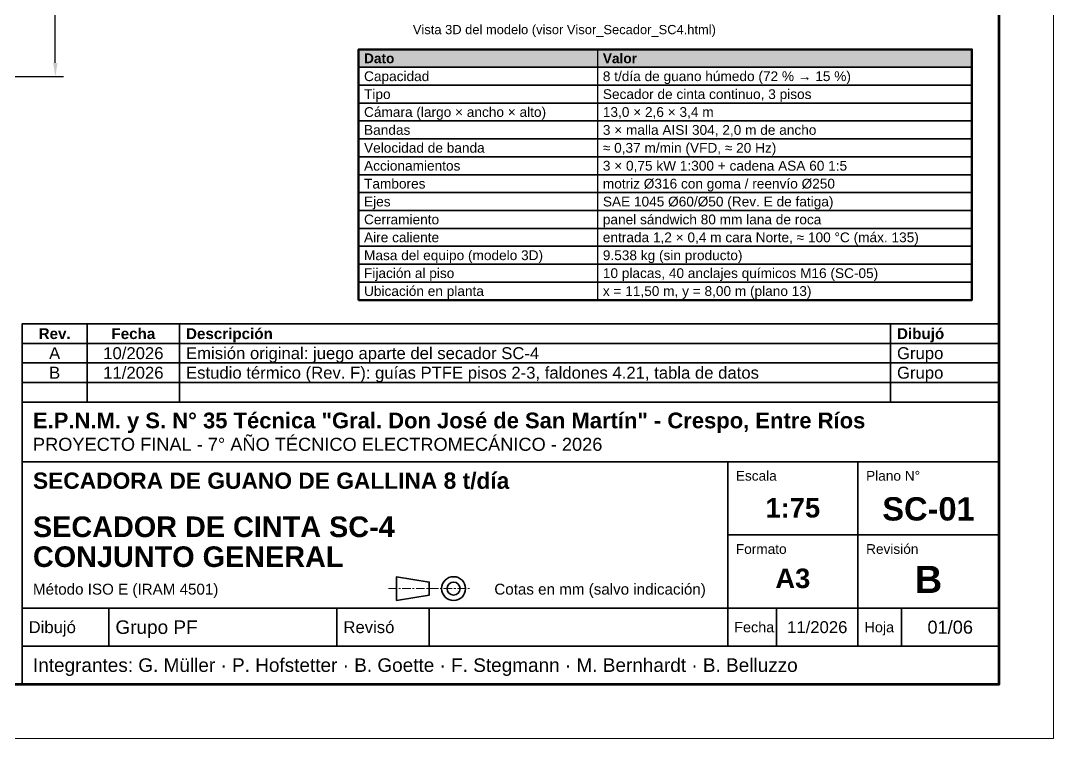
# Model space of a CAD drawing. Header units: millimetres. Extents: x 0 to 420, y 0 to 297.
# Drawn here: x 229.7 to 420, y 0 to 132.3 of the extents above; entities that cross this region are included whole.
import ezdxf
from ezdxf.enums import TextEntityAlignment as Align

# ---------------------------------------------------------------- set-up
doc = ezdxf.new("R2010")
doc.units = ezdxf.units.MM
doc.header["$LTSCALE"] = 0.5
doc.linetypes.add('CENTER', pattern=[5.08, 3.175, -0.635, 0.635, -0.635])
for name, color, linetype, lineweight in [('CONTORNO', 7, 'CONTINUOUS', 50), ('COTAS', 7, 'CONTINUOUS', 25), ('EJES', 1, 'CENTER', 18), ('FINO', 7, 'CONTINUOUS', 25), ('HOJA', 8, 'CONTINUOUS', 13), ('RECUADRO', 7, 'CONTINUOUS', 70), ('RELLENO', 9, 'CONTINUOUS', 13), ('ROTULO', 7, 'CONTINUOUS', 35), ('TEXTO', 7, 'CONTINUOUS', 25)]:
    doc.layers.add(name, color=color, linetype=linetype, lineweight=lineweight)
doc.styles.add('NEGRITA', font='arialbd.ttf')
doc.styles.get("Standard").update_dxf_attribs({"font": 'arial.ttf'})
doc.dimstyles.new('IRAM', dxfattribs={"dimtxt": 2.5, "dimasz": 2.5, "dimexe": 1.5, "dimexo": 1, "dimgap": 0.8, "dimtad": 1, "dimdec": 1, "dimtxsty": 'Standard', "dimcen": 2.5, "dimazin": 3, "dimtfac": 1, "dimtmove": 0, "dimatfit": 3})

msp = doc.modelspace()

# ---------------------------------------------------------------- hatches: boundary and pattern name
at = {"layer": 'RELLENO', "true_color": 0xe2e8ee}
msp.add_hatch(color=7, dxfattribs=at).paths.add_polyline_path([(292, 123.7), (405, 123.7), (405, 127), (292, 127)])

# ---------------------------------------------------------------- linework, layer by layer
at = {"layer": 'CONTORNO'}
msp.add_lwpolyline([(292, 80.8), (405, 80.8), (405, 127), (292, 127)], close=True, dxfattribs=at)
at = {"layer": 'EJES'}
msp.add_line((297.5, 27.6), (312.5, 27.6), dxfattribs=at)
at = {"layer": 'FINO'}
msp.add_line((336, 127), (336, 80.8), dxfattribs=at)
for points in [[(292, 123.7), (405, 123.7), (405, 127), (292, 127)], [(292, 120.4), (405, 120.4), (405, 123.7), (292, 123.7)], [(292, 117.1), (405, 117.1), (405, 120.4), (292, 120.4)], [(292, 113.8), (405, 113.8), (405, 117.1), (292, 117.1)], [(292, 110.5), (405, 110.5), (405, 113.8), (292, 113.8)], [(292, 107.2), (405, 107.2), (405, 110.5), (292, 110.5)], [(292, 103.9), (405, 103.9), (405, 107.2), (292, 107.2)], [(292, 100.6), (405, 100.6), (405, 103.9), (292, 103.9)], [(292, 97.3), (405, 97.3), (405, 100.6), (292, 100.6)], [(292, 94), (405, 94), (405, 97.3), (292, 97.3)], [(292, 90.7), (405, 90.7), (405, 94), (292, 94)], [(292, 87.4), (405, 87.4), (405, 90.7), (292, 90.7)], [(292, 84.1), (405, 84.1), (405, 87.4), (292, 87.4)], [(292, 80.8), (405, 80.8), (405, 84.1), (292, 84.1)]]:
    msp.add_lwpolyline(points, close=True, dxfattribs=at)
at = {"layer": 'HOJA'}
msp.add_lwpolyline([(0, 0), (420, 0), (420, 297), (0, 297)], close=True, dxfattribs=at)
at = {"layer": 'RECUADRO'}
msp.add_lwpolyline([(20, 10), (410, 10), (410, 287), (20, 287)], close=True, dxfattribs=at)
at = {"layer": 'ROTULO'}
for p, q in [((242, 72.8), (242, 76.4)), ((259, 72.8), (259, 76.4)), ((390, 72.8), (390, 76.4)), ((242, 69.2), (242, 72.8)), ((259, 69.2), (259, 72.8)), ((390, 69.2), (390, 72.8)), ((242, 65.6), (242, 69.2)), ((259, 65.6), (259, 69.2)), ((390, 65.6), (390, 69.2)), ((242, 62), (242, 65.6)), ((259, 62), (259, 65.6)), ((390, 62), (390, 65.6)), ((230, 62), (410, 62)), ((230, 10), (230, 62)), ((230, 51), (410, 51)), ((360, 24), (360, 51)), ((384, 24), (384, 51)), ((360, 37.5), (410, 37.5)), ((230, 24), (410, 24)), ((246, 17), (246, 24)), ((288, 17), (288, 24)), ((305, 17), (305, 24)), ((360, 17), (360, 24)), ((369, 17), (369, 24)), ((384, 17), (384, 24)), ((392, 17), (392, 24)), ((230, 17), (410, 17))]:
    msp.add_line(p, q, dxfattribs=at)
for points in [[(230, 72.8), (410, 72.8), (410, 76.4), (230, 76.4)], [(230, 69.2), (410, 69.2), (410, 72.8), (230, 72.8)], [(230, 65.6), (410, 65.6), (410, 69.2), (230, 69.2)], [(230, 62), (410, 62), (410, 65.6), (230, 65.6)], [(299, 25.4), (305, 26.4), (305, 28.8), (299, 29.8)]]:
    msp.add_lwpolyline(points, close=True, dxfattribs=at)
for radius in [2.2, 1.2]:
    msp.add_circle((309.5, 27.6), radius, dxfattribs=at)

# ---------------------------------------------------------------- texts
at = {"layer": 'ROTULO', "style": 'NEGRITA'}
for s, height, p in [('Rev.', 2, (236, 74.6)), ('Fecha', 2, (250.5, 74.6)), ('1:75', 3.6, (372, 42.5)), ('SC-01', 4.3, (397, 42.3)), ('A3', 3.6, (372, 29.5)), ('B', 5, (397, 29.3))]:
    msp.add_text(s, height=height, dxfattribs=at).set_placement(p, align=Align.MIDDLE_CENTER)
for s, height, p in [('Descripción', 2, (260.2, 74.6)), ('Dibujó', 2, (391.2, 74.6)), ('E.P.N.M. y S. N° 35 Técnica "Gral. Don José de San Martín" - Crespo, Entre Ríos', 2.9, (232, 58.6)), ('SECADORA DE GUANO DE GALLINA 8 t/día', 3, (232, 47.5)), ('SECADOR DE CINTA SC-4', 3.8, (232, 39)), ('CONJUNTO GENERAL', 3.8, (232, 33.49))]:
    msp.add_text(s, height=height, dxfattribs=at).set_placement(p, align=Align.MIDDLE_LEFT)
at = {"layer": 'ROTULO'}
for s, height, p in [('A', 2.2, (236, 71)), ('10/2026', 2.2, (250.5, 71)), ('B', 2.2, (236, 67.4)), ('11/2026', 2.2, (250.5, 67.4)), ('11/2026', 2.2, (376.5, 20.5)), ('01/06', 2.4, (401, 20.5))]:
    msp.add_text(s, height=height, dxfattribs=at).set_placement(p, align=Align.MIDDLE_CENTER)
for s, height, p in [('Emisión original: juego aparte del secador SC-4', 2.2, (260.2, 71)), ('Grupo', 2.2, (391.2, 71)), ('Estudio térmico (Rev. F): guías PTFE pisos 2-3, faldones 4.21, tabla de datos', 2.2, (260.2, 67.4)), ('Grupo', 2.2, (391.2, 67.4)), ('PROYECTO FINAL - 7° AÑO TÉCNICO ELECTROMECÁNICO - 2026', 2.4, (232, 54.2)), ('Método ISO E (IRAM 4501)', 2, (232, 27.5)), ('Cotas en mm (salvo indicación)', 2, (317, 27.5)), ('Dibujó', 2.2, (231.2, 20.5)), ('Grupo PF', 2.5, (247.2, 20.5)), ('Revisó', 2.2, (289.2, 20.5)), ('Fecha', 1.9, (361.2, 20.5)), ('Hoja', 1.9, (385.2, 20.5)), ('Integrantes: G. Müller · P. Hofstetter · B. Goette · F. Stegmann · M. Bernhardt · B. Belluzzo', 2.5, (232, 13.5))]:
    msp.add_text(s, height=height, dxfattribs=at).set_placement(p, align=Align.MIDDLE_LEFT)
for s, p in [('Escala', (361.5, 49.3)), ('Plano N°', (385.5, 49.3)), ('Formato', (361.5, 35.8)), ('Revisión', (385.5, 35.8))]:
    msp.add_text(s, height=1.8, dxfattribs=at).set_placement(p, align=Align.TOP_LEFT)
at = {"layer": 'TEXTO'}
msp.add_text('Vista 3D del modelo (visor Visor_Secador_SC4.html)', height=1.7, dxfattribs=at).set_placement((302, 131.5), align=Align.TOP_LEFT)
at = {"layer": 'TEXTO', "style": 'NEGRITA'}
for s, p in [('Dato', (293, 125.35)), ('Valor', (337, 125.35))]:
    msp.add_text(s, height=1.8, dxfattribs=at).set_placement(p, align=Align.MIDDLE_LEFT)
at = {"layer": 'TEXTO'}
for s, p in [('Capacidad', (293, 122.05)), ('8 t/día de guano húmedo (72 % → 15 %)', (337, 122.05)), ('Tipo', (293, 118.75)), ('Secador de cinta continuo, 3 pisos', (337, 118.75)), ('Cámara (largo × ancho × alto)', (293, 115.45)), ('13,0 × 2,6 × 3,4 m', (337, 115.45)), ('Bandas', (293, 112.15)), ('3 × malla AISI 304, 2,0 m de ancho', (337, 112.15)), ('Velocidad de banda', (293, 108.85)), ('≈ 0,37 m/min (VFD, ≈ 20 Hz)', (337, 108.85)), ('Accionamientos', (293, 105.55)), ('3 × 0,75 kW 1:300 + cadena ASA 60 1:5', (337, 105.55)), ('Tambores', (293, 102.25)), ('motriz Ø316 con goma / reenvío Ø250', (337, 102.25)), ('Ejes', (293, 98.95)), ('SAE 1045 Ø60/Ø50 (Rev. E de fatiga)', (337, 98.95)), ('Cerramiento', (293, 95.65)), ('panel sándwich 80 mm lana de roca', (337, 95.65)), ('Aire caliente', (293, 92.35)), ('entrada 1,2 × 0,4 m cara Norte, ≈ 100 °C (máx. 135)', (337, 92.35)), ('Masa del equipo (modelo 3D)', (293, 89.05)), ('9.538 kg (sin producto)', (337, 89.05)), ('Fijación al piso', (293, 85.75)), ('10 placas, 40 anclajes químicos M16 (SC-05)', (337, 85.75)), ('Ubicación en planta', (293, 82.45)), ('x = 11,50 m, y = 8,00 m (plano 13)', (337, 82.45))]:
    msp.add_text(s, height=1.8, dxfattribs=at).set_placement(p, align=Align.MIDDLE_LEFT)

# ---------------------------------------------------------------- dimensions: what is measured, and where the dimension line sits
at = {"layer": 'COTAS'}
msp.add_linear_dim(base=(236.1213, 122), p1=(224.1213, 122), p2=(224.1213, 156.6667), angle=90, dimstyle='IRAM', override={"dimlfac": 75}, dxfattribs=at).render()

doc.saveas('drawing.dxf')
